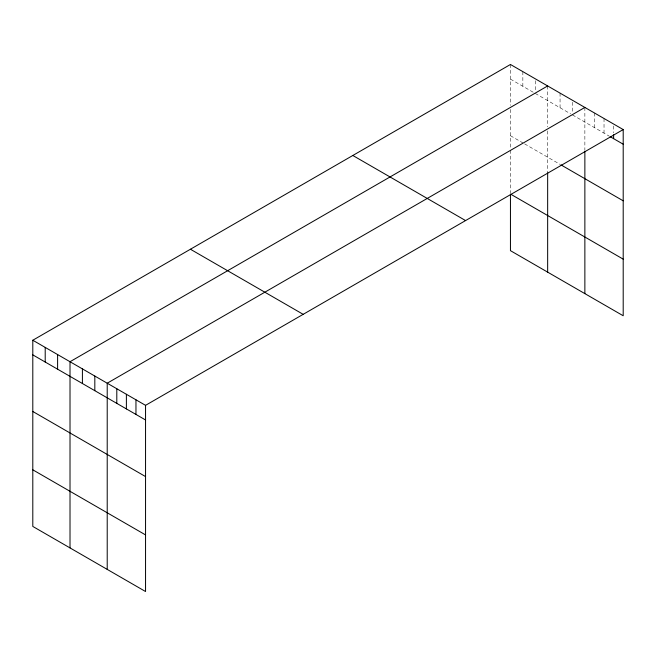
<?xml version="1.0" encoding="UTF-8"?>
<svg xmlns="http://www.w3.org/2000/svg" width="656" height="656" viewBox="0 0 656 656"><rect width="100%" height="100%" fill="white"/><g stroke="black" fill="none" stroke-linecap="round" stroke-linejoin="round"><path stroke-width="0.49" stroke-dasharray="3.28 2.46" d="M510.45 64.477L510.45 105.386M510.45 79.105L533.484 92.406M535.255 93.423L570.687 113.882M572.458 114.907L609.26 136.153M510.45 135.718L522.848 142.877M524.628 143.902L560.06 164.361M613.614 125.985L613.614 132.815M604.028 118.506L604.028 133.135M594.451 112.971L594.451 127.6M584.865 107.436L584.865 150.372M572.458 102.229L572.458 112.955M560.06 93.119L560.06 107.748M547.653 85.952L547.653 126.87M547.653 130.913L547.653 171.782M535.255 80.745L535.255 91.471M522.848 71.635L522.848 86.264M510.45 109.437L510.45 149.33M510.45 150.298L510.45 193.077"/><path stroke-width="0.98" d="M32.8 340.243L145.55 405.342L145.55 591.523L32.8 526.432L32.8 340.243L510.45 64.477L623.2 129.568L623.2 315.757L510.45 250.658L510.45 194.045L623.2 259.145M547.653 85.952L70.012 361.727L70.012 547.908M584.865 107.436L107.215 383.211L107.215 569.392M145.55 405.342L623.2 129.568M610.129 136.653L623.2 144.197M560.946 164.869L623.2 200.818M352.821 155.48L465.58 220.572M190.42 249.239L303.179 314.339M32.8 354.871L145.55 419.971M32.8 411.484L145.55 476.584M32.8 469.819L145.55 534.911M613.614 134.767L613.614 138.67M584.865 151.388L584.865 293.626M547.653 172.758L547.653 272.142M135.964 399.807L135.964 414.436M126.387 394.272L126.387 408.901M116.801 388.737L116.801 403.366M94.817 376.044L94.817 390.673M82.41 368.885L82.41 383.514M57.605 354.568L57.605 369.197M45.207 347.401L45.207 362.03"/></g></svg>
